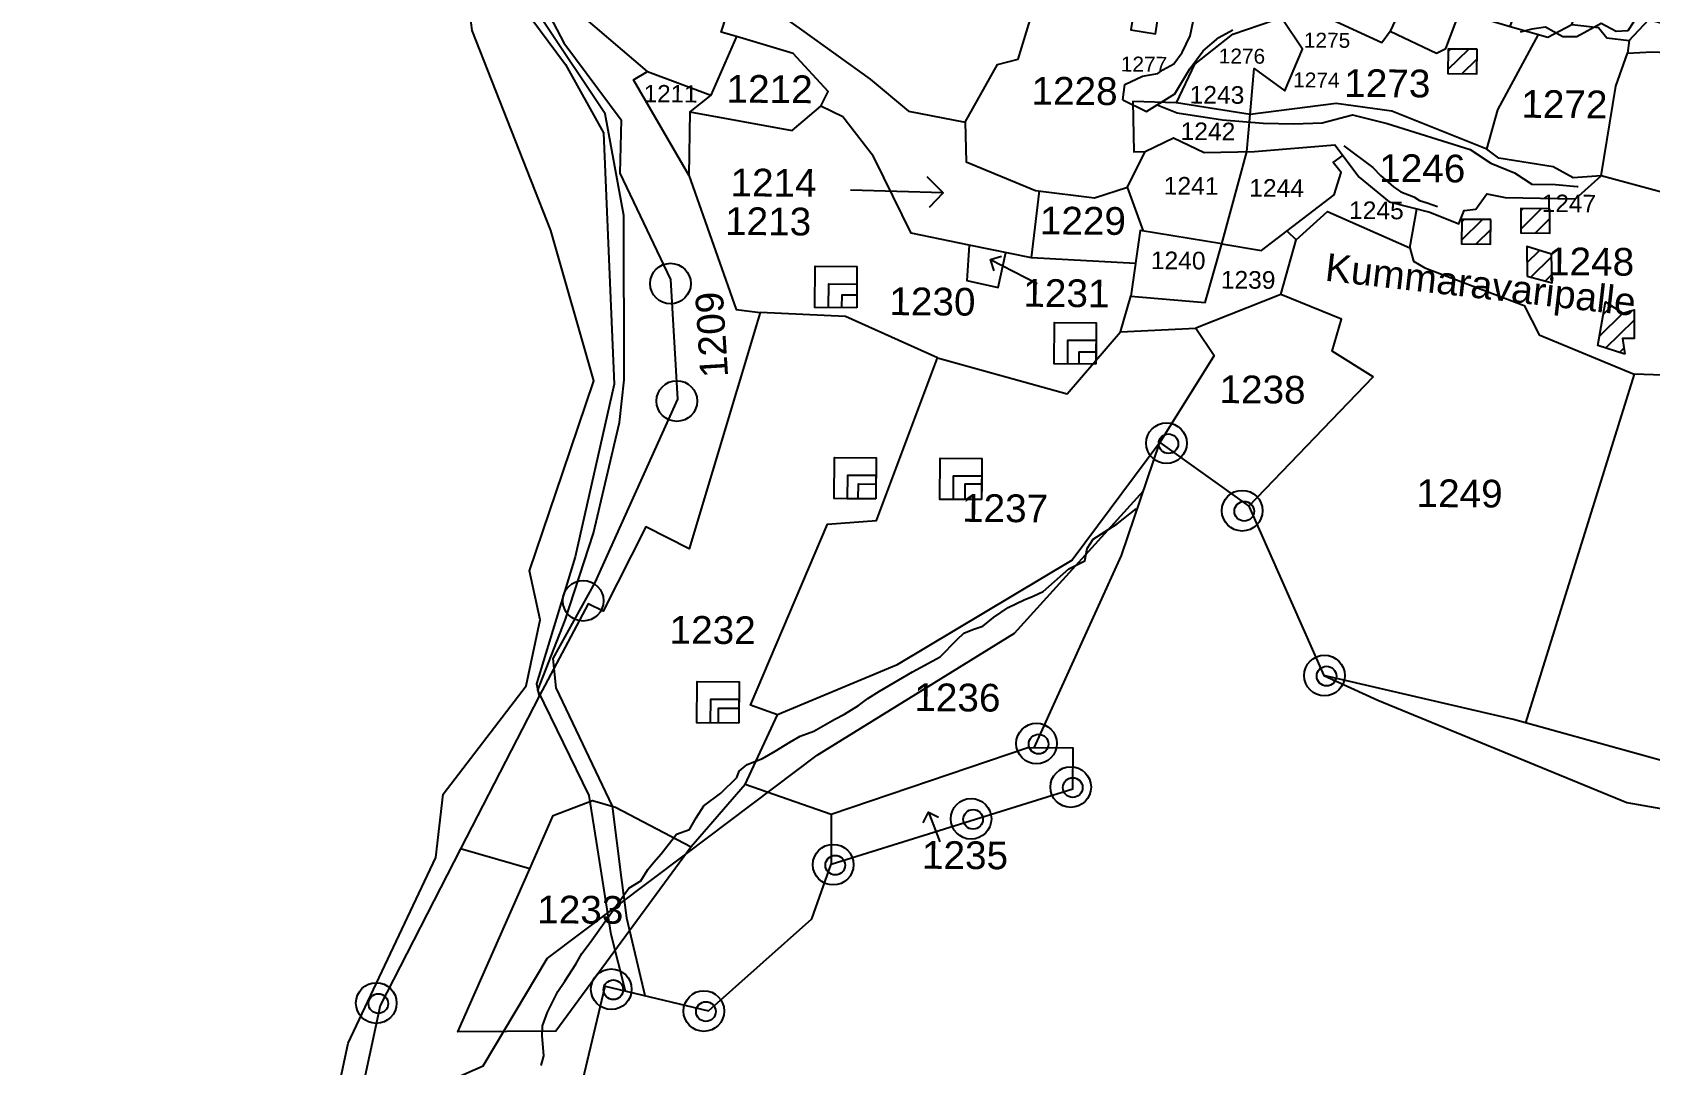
# Model space of a CAD drawing. Header units: inches. Extents: x 215816 to 245985, y 1583903 to 1595496.
# Drawn here: x 227119 to 228231, y 1586184 to 1586894 of the extents above; entities that cross this region are included whole.
import ezdxf

# ---------------------------------------------------------------- set-up
doc = ezdxf.new("R2010")
doc.units = ezdxf.units.IN
doc.header["$MEASUREMENT"] = 0
for name, color, linetype in [('BOUNDRY STONES', 240, 'Continuous'), ('PLOTS', 7, 'Continuous'), ('PLOTS NO', 7, 'Continuous'), ('ROADS', 1, 'Continuous'), ('STREAMS', 4, 'Continuous'), ('VILLAGE', 7, 'Continuous'), ('wells', 7, 'Continuous')]:
    doc.layers.add(name, color=color, linetype=linetype)
doc.styles.get("Standard").update_dxf_attribs({"font": 'arial.ttf'})
pattern_1 = [(44.589986, (200752.427, 1577799.459), (-6.2172097, 6.3068345), [])]

msp = doc.modelspace()

# ---------------------------------------------------------------- hatches: boundary and pattern name
at = {"layer": 'VILLAGE'}
h = msp.add_hatch(dxfattribs=at)
h.set_pattern_fill('ANSI31', color=30, scale=70.848506, angle=-0.41001423)
h.set_pattern_definition(pattern_1)
h.paths.add_polyline_path([(228111.96339, 1586881.94592), (228092.01045, 1586882.0887), (228091.89014, 1586865.277), (228111.84308, 1586865.13421)])
h = msp.add_hatch(dxfattribs=at)
h.set_pattern_fill('ANSI31', color=30, scale=70.848506, angle=-0.41001423)
h.set_pattern_definition([(44.589986, (200802.5075, 1577689.798), (-6.2172097, 6.3068345), [])])
h.paths.add_polyline_path([(228162.04415, 1586772.28535), (228142.09121, 1586772.42813), (228141.97091, 1586755.61643), (228161.92384, 1586755.47364)])
h = msp.add_hatch(dxfattribs=at)
h.set_pattern_fill('ANSI31', color=30, scale=70.848506, angle=-0.41001423)
h.set_pattern_definition([(44.589986, (200761.894, 1577682.257), (-6.2172097, 6.3068345), [])])
h.paths.add_polyline_path([(228121.43078, 1586764.7441), (228101.47784, 1586764.88689), (228101.35753, 1586748.07518), (228121.31047, 1586747.9324)])
h = msp.add_hatch(dxfattribs=at)
h.set_pattern_fill('ANSI31', color=30, scale=70.848506, angle=-0.41001423)
h.set_pattern_definition(pattern_1)
h.paths.add_polyline_path([(228146.46272, 1586725.78218), (228163.54298, 1586721.32068), (228163.17287, 1586740.97756), (228146.098, 1586746.20475)])
h = msp.add_hatch(dxfattribs=at)
h.set_pattern_fill('ANSI31', color=30, scale=70.848506, angle=-0.41001423)
h.set_pattern_definition(pattern_1)
h.paths.add_polyline_path([(228213.56632, 1586672.12597), (228194.96457, 1586678.12986), (228200.20502, 1586708.21017), (228212.23671, 1586700.46821), (228219.91492, 1586702.7105), (228220.02969, 1586683.05545), (228211.86765, 1586683.00779)])

# ---------------------------------------------------------------- linework, layer by layer
at = {"layer": 'BOUNDRY STONES', "color": 0}
for points in [[(227735.51655, 1586773.33078), (227744.7976, 1586783.1834), (227733.89495, 1586794.24322)], [(227744.7976, 1586783.1834), (227681.04572, 1586785.05663)], [(227779.83816, 1586729.44065), (227777.4143, 1586737.25153), (227784.88813, 1586739.5708)], [(227777.4143, 1586737.25153), (227809.53294, 1586720.72611)]]:
    msp.add_lwpolyline(points, dxfattribs=at)
for centre in [(227557.30604, 1586720.75985), (227561.68733, 1586639.95913), (227497.29344, 1586502.61607)]:
    msp.add_circle(centre, 13.978, dxfattribs=at)
at = {"layer": 'PLOTS'}
for points in [[(227055.32094, 1587102.37322), (227160.56674, 1587129.58108), (227270.57189, 1587138.17516), (227321.89548, 1587142.18478), (227368.21885, 1587090.92868), (227383.12347, 1587063.49395), (227408.96046, 1587015.93618), (227439.7768, 1586937.36643), (227449.96392, 1586919.02406), (227485.16257, 1586871.50147), (227511.18253, 1586824.46192), (227515.77543, 1586715.97973), (227518.50211, 1586651.5769), (227491.70779, 1586532.72189), (227465.25011, 1586445.38352), (227466.97933, 1586436.93909), (227413.0388, 1586331.96683), (227357.66034, 1586224.19626), (227335.80255, 1586121.72461)], [(228085.50995, 1586965.47378), (228052.13152, 1586894.37676), (228084.12585, 1586879.35614), (228090.40495, 1586882.37885), (228100.08352, 1586907.80465), (228134.83254, 1586897.69296), (228183.97348, 1587035.35748)], [(228134.83254, 1586897.69296), (228160.66295, 1586890.17651), (228177.14259, 1586898.90154), (228208.47371, 1586981.36415), (228215.04013, 1587014.89632)], [(227541.60722, 1586866.5582), (227461.69305, 1586935.0085), (227445.49375, 1586986.83821), (227498.08136, 1586942.01126), (227527.00521, 1586962.14118), (227560.15682, 1587004.32085), (227562.29319, 1586977.86761), (227586.36851, 1586970.43215), (227602.76324, 1586945.91058), (227602.91882, 1586927.02521), (227578.58813, 1586939.40147), (227562.29319, 1586977.86761)], [(227955.89932, 1586836.98901), (227958.77282, 1586868.64226), (227979.7797, 1586853.40962), (227992.03519, 1586881.92642), (227978.34987, 1586902.22782), (227982.11133, 1586928.15475), (227992.99794, 1586933.79773), (228005.91847, 1586971.04167), (228016.77507, 1586972.46948), (228019.65451, 1586995.93468), (228041.02255, 1587007.21554)], [(228177.14259, 1586898.90154), (228195.40122, 1586896.99342), (228201.15739, 1586889.84058), (228216.56638, 1586887.86529), (228230.20234, 1586902.45674), (228246.03525, 1586898.03), (228257.36052, 1586938.53653), (228273.58544, 1586999.79264)], [(227602.73796, 1586890.61264), (227592.28183, 1586893.73529), (227602.91882, 1586927.02521), (227647.3594, 1586895.25258), (227694.7187, 1586861.39321), (227721.03829, 1586839.33879), (227760.06578, 1586831.67758), (227782.16331, 1586871.45456), (227796.30437, 1586875.20029), (227807.77972, 1586912.78422), (227802.57702, 1586928.5757), (227796.39361, 1586935.3979), (227775.59532, 1586949.10272), (227761.73961, 1586933.99723), (227779.80421, 1586922.51024), (227807.77972, 1586912.78422), (227843.73647, 1586916.92344), (227858.7063, 1586934.03607), (227879.97068, 1586934.25027), (227873.82617, 1586895.27504), (227890.75601, 1586892.60603), (227897.566, 1586935.8025), (227879.97068, 1586934.25027)], [(228118.77437, 1586813.23406), (228053.40584, 1586839.43784), (228014.99673, 1586844.56205), (227955.89932, 1586836.98901), (227905.19335, 1586844.999), (227917.88913, 1586871.76623), (227943.9775, 1586892.28266), (227972.22779, 1586901.96581), (228009.56505, 1586903.56376), (228046.58229, 1586886.5125), (228052.13152, 1586894.37676)], [(228197.25075, 1586794.91295), (228177.98067, 1586793.41285), (228164.22551, 1586801.15834), (228126.94148, 1586807.02066), (228118.77437, 1586813.23406), (228126.24601, 1586840.22523), (228154.18814, 1586892.06063)], [(227762.81526, 1586747.29672), (227722.94241, 1586755.45481), (227704.13351, 1586793.61989), (227696.96099, 1586808.17364), (227675.89185, 1586835.47008), (227660.82796, 1586842.84105), (227665.75924, 1586852.919), (227641.6094, 1586879.00391), (227602.73796, 1586890.61264), (227585.00756, 1586850.35628), (227570.68052, 1586838.83773), (227640.9404, 1586826.13283), (227660.82796, 1586842.84105)], [(228216.56638, 1586887.86529), (228215.45293, 1586879.1794), (228232.39505, 1586880.22227), (228257.20752, 1586878.92565), (228274.16591, 1586875.44705), (228290.73236, 1586869.36003), (228294.97278, 1586880.10054)], [(228467.17192, 1586778.01671), (228429.45255, 1586764.71452), (228320.9532, 1586781.34468), (228298.29461, 1586799.13831), (228274.44424, 1586803.4973), (228265.23882, 1586776.521), (228197.25075, 1586794.91295), (228207.39417, 1586856.64543), (228215.45293, 1586879.1794)], [(227570.02904, 1586795.23036), (227531.835, 1586860.87218), (227541.60722, 1586866.5582), (227585.00756, 1586850.35628)], [(227570.68052, 1586838.83773), (227570.02904, 1586795.23036), (227602.50881, 1586702.9009), (227619.06095, 1586700.82892)], [(227905.19335, 1586844.999), (227875.33534, 1586846.11406), (227876.02013, 1586811.41746), (227883.66759, 1586811.5684), (227903.33738, 1586821.10722), (227924.35346, 1586810.88509), (227958.88475, 1586811.57055), (228014.16031, 1586816.21089), (228030.79719, 1586793.89653), (228051.45773, 1586777.08741), (228079.40003, 1586769.79992), (228099.49892, 1586761.82248), (228103.18297, 1586771.10431), (228111.14271, 1586771.99744), (228118.6836, 1586782.5748), (228131.35505, 1586779.87296), (228179.56156, 1586779.1528), (228197.25075, 1586794.91295)], [(227936.42447, 1586748.05168), (227953.58227, 1586811.4653), (227955.89932, 1586836.98901)], [(227760.06578, 1586831.67758), (227760.76736, 1586804.46543), (227808.43191, 1586784.82665), (227848.88994, 1586779.85324), (227871.62516, 1586786.99743), (227883.66759, 1586811.5684)], [(227936.42447, 1586748.05168), (227963.64787, 1586743.41729), (228013.60265, 1586781.84246), (228018.58659, 1586797.16993), (228013.01104, 1586803.95467), (228019.62284, 1586808.88423)], [(227805.48654, 1586738.56606), (227811.13244, 1586784.49468)], [(227882.56362, 1586756.81384), (227871.62516, 1586786.99743)], [(227981.24069, 1586756.94966), (227987.54334, 1586750.89749), (228009.05461, 1586770.4159), (228065.67849, 1586745.2797), (228070.57582, 1586772.10132)], [(227877.17014, 1586734.67568), (227805.48654, 1586738.56606), (227762.81526, 1586747.29672), (227761.18721, 1586722.90413), (227782.66505, 1586718.10199), (227788.0387, 1586742.13594)], [(227866.76041, 1586687.65844), (227873.95676, 1586712.18286), (227925.08923, 1586707.74956), (227936.42447, 1586748.05168), (227880.38352, 1586757.1685), (227873.95676, 1586712.18286)], [(227976.93878, 1586713.21364), (227987.54334, 1586750.89749)], [(228065.67849, 1586745.2797), (228068.26115, 1586736.22797), (228076.10239, 1586731.67527), (228144.34353, 1586705.70659), (228154.69657, 1586685.3981), (228220.04105, 1586658.52671)], [(227954.92788, 1586567.76664), (228040.52744, 1586656.53262), (228012.41718, 1586674.31969), (228018.6797, 1586696.35492), (227976.93878, 1586713.21364), (227918.63663, 1586690.16646)], [(227608.67125, 1586376.26619), (227631.0032, 1586424.16998), (227612.46578, 1586430.7153), (227665.38657, 1586555.30231), (227699.09922, 1586557.76648), (227741.00691, 1586669.79209), (227677.68216, 1586698.11117), (227619.06095, 1586700.82892), (227570.18035, 1586538.29234), (227540.3267, 1586553.39579), (227510.9794, 1586495.38756), (227500.73161, 1586500.57208), (227466.97933, 1586436.93909)], [(227741.00691, 1586669.79209), (227830.15442, 1586645.01965), (227866.76041, 1586687.65844), (227918.63663, 1586690.16646), (227931.17852, 1586671.3616), (227893.87277, 1586611.45237), (227833.63735, 1586530.5929), (227712.6534, 1586458.23536), (227631.0032, 1586424.16998)], [(228327.5051, 1586484.62741), (228349.29027, 1586647.83872), (228293.66175, 1586655.9712), (228220.04105, 1586658.52671), (228145.27293, 1586418.70927)], [(227807.35712, 1586401.32183), (227867.39032, 1586533.84216), (227893.87277, 1586611.45237), (227954.92788, 1586567.76664), (228006.57713, 1586451.22957), (228043.6527, 1586434.22385), (228214.92159, 1586363.8319), (228446.31445, 1586323.0319), (228650.57726, 1586287.01556), (228692.89539, 1586279.55388), (228803.56896, 1586213.75805)], [(228594.09238, 1586431.6569), (228566.25332, 1586428.56393), (228557.95413, 1586352.09864), (228430.26216, 1586359.12605), (228365.64805, 1586368.57455), (228308.83184, 1586373.32925), (228137.08212, 1586420.98184), (228006.57713, 1586451.22957)], [(227546.62833, 1585932.37893), (227547.81675, 1585969.63041), (227483.27643, 1586031.41072), (227484.77645, 1586081.79262), (227486.10977, 1586126.57549), (227512.38407, 1586237.47726), (227583.54693, 1586220.61771), (227654.62983, 1586283.89825), (227667.71762, 1586321.38555), (227833.98927, 1586373.23024), (227834.18892, 1586401.12982), (227803.13867, 1586401.35202), (227667.77851, 1586355.62921), (227667.71762, 1586321.38555)], [(227667.77851, 1586355.62921), (227608.67125, 1586376.26619), (227571.47273, 1586333.24778), (227478.53977, 1586206.53769), (227411.02072, 1586206.16676), (227460.53734, 1586318.27062), (227413.0388, 1586331.96683)], [(227460.53734, 1586318.27062), (227476.72611, 1586354.9214), (227503.60523, 1586365.22332), (227519.5251, 1586360.55413), (227571.47273, 1586333.24778)]]:
    msp.add_lwpolyline(points, dxfattribs=at)
at = {"layer": 'PLOTS NO', "color": 0}
for points in [[(227731.12713, 1586349.84015), (227734.6756, 1586357.20855), (227741.72604, 1586353.81321)], [(227734.6756, 1586357.20855), (227742.66623, 1586336.84164)]]:
    msp.add_lwpolyline(points, dxfattribs=at)
for centre, radius in [((227898.37323, 1586610.98086), 13.978), ((227899.78763, 1586610.61648), 6.73992), ((227950.47024, 1586564.55533), 13.978), ((227951.88463, 1586564.19096), 6.73992), ((228007.0474, 1586451.14419), 13.978), ((228008.4618, 1586450.77982), 6.73992), ((227809.04037, 1586404.38296), 13.978), ((227810.45477, 1586404.01858), 6.73992), ((227832.56108, 1586374.4575), 13.978), ((227833.97548, 1586374.09313), 6.73992), ((227764.03432, 1586352.63004), 13.978), ((227765.44871, 1586352.26567), 6.73992), ((227669.2233, 1586321.07164), 13.978), ((227670.6377, 1586320.70726), 6.73992), ((227516.63608, 1586235.37194), 13.978), ((227355.02957, 1586225.90089), 13.978), ((227518.05047, 1586235.00757), 6.73992), ((227356.44397, 1586225.53651), 6.73992), ((227580.29416, 1586220.39208), 13.978), ((227581.70856, 1586220.0277), 6.73992)]:
    msp.add_circle(centre, radius, dxfattribs=at)
at = {"layer": 'ROADS', "color": 1}
for points in [[(227336.21979, 1587142.84351), (227388.79138, 1587096.49479), (227435.594, 1587015.9811), (227453.13749, 1586945.59136), (227483.98353, 1586886.34134), (227523.40249, 1586833.34327), (227522.50886, 1586796.73254), (227557.39808, 1586723.64025), (227562.17778, 1586641.21761), (227505.33764, 1586515.16269), (227476.50737, 1586462.85514), (227478.54201, 1586442.76963), (227517.32838, 1586361.19841), (227523.5327, 1586312.34035), (227527.07026, 1586284.48263), (227539.60606, 1586231.02796)], [(227526.35621, 1586234.16705), (227516.51464, 1586272.92818), (227506.48665, 1586337.07038), (227501.53292, 1586368.756), (227466.11472, 1586441.1613), (227485.00247, 1586489.28509), (227504.43811, 1586549.1859), (227522.19669, 1586625.19187), (227525.57632, 1586654.54946), (227525.18826, 1586767.58718), (227512.42555, 1586837.55241), (227470.12735, 1586901.01118), (227449.71067, 1586931.64175), (227419.54901, 1587024.44951), (227376.341, 1587098.68165), (227336.21979, 1587142.84351)]]:
    msp.add_lwpolyline(points, dxfattribs=at)
at = {"layer": 'ROADS'}
for points in [[(227322.36265, 1586135.92133), (227335.6851, 1586198.37839), (227395.89925, 1586325.95179), (227400.95925, 1586369.56918), (227457.99257, 1586444.13131), (227467.82994, 1586489.38127), (227460.4748, 1586523.12307), (227483.2742, 1586590.81276), (227504.52525, 1586653.90553), (227474.9743, 1586757.20096), (227420.86653, 1586894.94415), (227409.19159, 1586988.50332), (227342.1023, 1587111.99363), (227298.08321, 1587122.84135), (227261.44831, 1587112.19012), (227157.03932, 1587081.83425), (227069.32144, 1587068.48794)], [(227322.36265, 1586135.92133), (227428.45439, 1586182.71563), (227472.64745, 1586256.58323), (227567.83167, 1586328.28335), (227658.18663, 1586396.3457), (227793.87219, 1586480.32709), (227882.48964, 1586578.09266)]]:
    msp.add_lwpolyline(points, dxfattribs=at)
at = {"layer": 'STREAMS', "color": 4}
for points in [[(227868.29808, 1586847.24927), (227869.8141, 1586857.79307), (227881.86013, 1586863.4639), (227892.43785, 1586865.30722), (227895.81639, 1586867.68181), (227903.5303, 1586871.94447), (227909.20494, 1586879.67831), (227914.66324, 1586891.14875), (227917.84505, 1586906.47204), (227920.27528, 1586924.10262), (227923.43513, 1586936.35687), (227925.83242, 1586949.38395), (227928.99226, 1586961.63811), (227929.85914, 1586975.44341), (227932.25094, 1586987.70316), (227934.64274, 1586999.96291), (227937.02356, 1587010.68809), (227939.38259, 1587018.34424), (227940.95693, 1587023.70408), (227941.20942, 1587040.97283)], [(228232.02303, 1586906.95067), (228222.80341, 1586908.45165), (228219.46445, 1586900.48077), (228215.72983, 1586894.56265), (228207.7277, 1586894.20992), (228197.30525, 1586899.61435), (228180.62534, 1586890.50895), (228170.98364, 1586890.37302), (228164.65026, 1586893.90319), (228159.13429, 1586897.01759), (228149.68896, 1586895.65026), (228141.67494, 1586893.65761)], [(227868.29808, 1586847.24927), (227884.77226, 1586839.23703), (227904.1823, 1586851.16466), (227914.45165, 1586868.46689), (227923.72012, 1586880.94968), (227934.41393, 1586890.04369), (227944.11377, 1586895.28348)], [(227891.94441, 1586843.64438), (227905.71171, 1586838.09878), (227936.93648, 1586833.41407), (227964.93127, 1586831.18589), (227986.03675, 1586830.62927), (228005.52724, 1586831.30096), (228026.27047, 1586836.83045), (228050.17964, 1586830.98142), (228107.23577, 1586812.90612), (228121.5399, 1586803.66778), (228137.82228, 1586797.02558), (228149.52298, 1586789.11097), (228165.85206, 1586788.99412), (228180.86524, 1586787.58158), (228181.51843, 1586787.57691)], [(228020.47233, 1586815.54781), (228040.20628, 1586800.53965), (228045.54138, 1586795.13283), (228054.5789, 1586787.22164), (228057.45742, 1586785.13617), (228059.51534, 1586783.88255), (228068.58519, 1586780.51388), (228072.28761, 1586778.00951), (228077.6493, 1586776.31926), (228084.65827, 1586773.79133)]]:
    msp.add_lwpolyline(points, dxfattribs=at)
at = {"layer": 'STREAMS'}
msp.add_lwpolyline([(227468.40045, 1586182.82083), (227470.24896, 1586189.55453), (227468.99857, 1586203.50708), (227469.27183, 1586210.252), (227472.7148, 1586219.67303), (227479.79192, 1586233.79087), (227484.79394, 1586240.95179), (227492.31997, 1586252.72637), (227496.42189, 1586259.89369), (227502.10226, 1586267.49952), (227528.69871, 1586304.86694), (227537.06162, 1586309.97974), (227541.84349, 1586317.81688), (227545.92931, 1586322.73537), (227550.92168, 1586328.54697), (227561.36926, 1586341.96601), (227570.39434, 1586345.27489), (227574.95275, 1586353.33854), (227580.18789, 1586361.62223), (227591.98375, 1586370.22895), (227602.86207, 1586380.94612), (227604.46941, 1586385.43256), (227610.12725, 1586389.89), (227620.50885, 1586394.08877), (227629.32182, 1586399.19831), (227639.49292, 1586405.42265), (227646.49762, 1586409.42066), (227655.97436, 1586412.95118), (227670.43543, 1586421.16889), (227676.98525, 1586424.49544), (227686.70476, 1586430.49809), (227693.04078, 1586435.40048), (227700.95364, 1586440.5165), (227723.77601, 1586453.62206), (227742.88878, 1586464.08075), (227754.45027, 1586475.91755), (227758.98293, 1586480.38305), (227765.30132, 1586482.81166), (227772.06808, 1586485.01222), (227779.53732, 1586491.03098), (227789.48826, 1586497.93157), (227800.55303, 1586503.24991), (227806.64636, 1586505.68017), (227813.64623, 1586509.00354), (227831.31446, 1586524.50084), (227842.15586, 1586530.04566), (227843.79216, 1586538.58002), (227847.88764, 1586544.84784), (227864.39161, 1586555.52475), (227877.517, 1586565.77609)], dxfattribs=at)
at = {"layer": 'VILLAGE', "color": 30}
for points in [[(228111.96339, 1586881.94592), (228092.01045, 1586882.0887), (228091.89014, 1586865.277), (228111.84308, 1586865.13421)], [(228162.04415, 1586772.28535), (228142.09121, 1586772.42813), (228141.97091, 1586755.61643), (228161.92384, 1586755.47364)], [(228121.43078, 1586764.7441), (228101.47784, 1586764.88689), (228101.35753, 1586748.07518), (228121.31047, 1586747.9324)]]:
    msp.add_lwpolyline(points, close=True, dxfattribs=at)
for points in [[(228146.46272, 1586725.78218), (228163.54298, 1586721.32068), (228163.17287, 1586740.97756), (228146.098, 1586746.20475), (228146.46272, 1586725.78218)], [(228213.56632, 1586672.12597), (228194.96457, 1586678.12986), (228200.20502, 1586708.21017), (228212.23671, 1586700.46821), (228219.91492, 1586702.7105), (228220.02969, 1586683.05545), (228211.86765, 1586683.00779), (228213.56632, 1586672.12597)]]:
    msp.add_lwpolyline(points, dxfattribs=at)
at = {"layer": 'wells', "color": 0}
for points in [[(227685.38295, 1586704.15427), (227656.68579, 1586704.35963), (227656.8884, 1586732.67144), (227685.58555, 1586732.46607)], [(227685.38295, 1586704.15427), (227666.00634, 1586704.29293), (227666.12299, 1586720.59361), (227685.4996, 1586720.45495)], [(227849.93427, 1586665.43208), (227821.23712, 1586665.63744), (227821.43972, 1586693.94924), (227850.13688, 1586693.74388)], [(227849.93427, 1586665.43208), (227830.55767, 1586665.57074), (227830.67432, 1586681.87142), (227850.05092, 1586681.73276)], [(227698.52973, 1586572.654), (227669.83257, 1586572.85936), (227670.03518, 1586601.17116), (227698.73233, 1586600.9658)], [(227771.31357, 1586572.13314), (227742.61642, 1586572.3385), (227742.81902, 1586600.6503), (227771.51618, 1586600.44494)], [(227698.52973, 1586572.654), (227679.15312, 1586572.79266), (227679.26978, 1586589.09334), (227698.64638, 1586588.95468)], [(227771.31357, 1586572.13314), (227751.93697, 1586572.2718), (227752.05362, 1586588.57248), (227771.43022, 1586588.43382)], [(227604.24833, 1586418.50751), (227575.55118, 1586418.71287), (227575.75378, 1586447.02467), (227604.45094, 1586446.81931)], [(227604.24833, 1586418.50751), (227584.87173, 1586418.64617), (227584.98838, 1586434.94685), (227604.36498, 1586434.80819)]]:
    msp.add_lwpolyline(points, close=True, dxfattribs=at)
at = {"layer": 'wells'}
for points in [[(227685.38295, 1586704.15427), (227675.26776, 1586704.22666), (227675.33064, 1586713.01397), (227685.44583, 1586712.94158)], [(227849.93427, 1586665.43208), (227838.26328, 1586665.5156), (227838.32299, 1586673.85865), (227849.99398, 1586673.77513)], [(227698.52973, 1586572.654), (227686.43801, 1586572.74053), (227686.51084, 1586582.91713), (227698.60255, 1586582.83059)], [(227771.31357, 1586572.13314), (227759.88965, 1586572.21489), (227759.9668, 1586582.99564), (227771.39072, 1586582.91389)], [(227604.24833, 1586418.50751), (227590.25579, 1586418.60764), (227590.32867, 1586428.7914), (227604.32121, 1586428.69127)]]:
    msp.add_lwpolyline(points, close=True, dxfattribs=at)

# ---------------------------------------------------------------- texts
at = {"layer": 'PLOTS NO'}
for s, height, rotation, p in [('1275', 10.263355, 359.58998577, (227992.84199, 1586883.12263)), ('1276', 10.263355, 359.58998577, (227934.31235, 1586872.20543)), ('1277', 10.263355, 359.58998577, (227866.9649, 1586866.66511)), ('1212', 19.062325, 359.58998577, (227595.8092, 1586845.25452)), ('1228', 19.062325, 359.58998577, (227805.51669, 1586843.93186)), ('1274', 10.263355, 359.58998577, (227985.50615, 1586855.75135)), ('1273', 19.062325, 359.58998577, (228020.58514, 1586849.20366)), ('1211', 11.872169, 359.58998577, (227538.94633, 1586845.56321)), ('1243', 12.107998, 359.58998577, (227914.27706, 1586844.64879)), ('1272', 19.062325, 359.58998577, (228142.34488, 1586834.83749)), ('1242', 12.107998, 359.58998577, (227908.07511, 1586819.54131)), ('1246', 19.062325, 359.58998577, (228044.61015, 1586790.74471)), ('1214', 19.062325, 359.58998577, (227598.53642, 1586780.82775)), ('1241', 12.107998, 359.58998577, (227896.47093, 1586782.07369)), ('1244', 12.107998, 359.58998577, (227955.26608, 1586780.59018)), ('1247', 12.016486, 359.58998577, (228156.42213, 1586770.02921)), ('1213', 19.062325, 359.58998577, (227594.80372, 1586754.25232)), ('1229', 19.062325, 359.58998577, (227811.25431, 1586754.65266)), ('1245', 12.107998, 359.58998577, (228023.8809, 1586765.22059)), ('1240', 12.107998, 359.58998577, (227887.60152, 1586730.73741)), ('Kummaravaripalle', 19.0623253, 353.45272982, (228006.83374, 1586722.85257)), ('1248', 19.062325, 359.58998577, (228160.69968, 1586726.56944)), ('1239', 12.107998, 359.58998577, (227935.6999, 1586717.4)), ('1209', 19.062325, 93.60416146, (227597.00268, 1586656.60357)), ('1230', 19.062325, 359.58998577, (227707.76956, 1586699.10049)), ('1231', 19.062325, 359.58998577, (227799.91612, 1586704.85086)), ('1238', 19.062325, 359.58998577, (227934.766, 1586638.58218)), ('1249', 19.062325, 359.58998577, (228070.28727, 1586567.128)), ('1237', 19.062325, 359.58998577, (227757.76432, 1586556.9207)), ('1232', 19.062325, 359.58998577, (227556.65859, 1586473.17313)), ('1236', 19.062325, 359.58998577, (227724.9502, 1586426.75767)), ('1235', 19.062325, 359.58998577, (227730.19623, 1586318.28587)), ('1233', 19.062325, 359.58998577, (227465.65621, 1586280.79051))]:
    msp.add_text(s, height=height, rotation=rotation, dxfattribs=at).set_placement(p)

doc.saveas('drawing.dxf')
